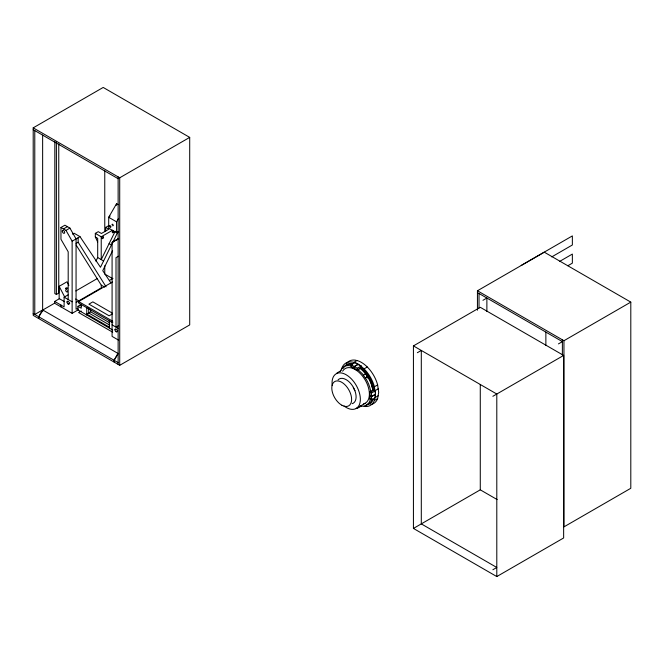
<?xml version="1.0" encoding="UTF-8"?>
<svg xmlns="http://www.w3.org/2000/svg" width="664" height="664" viewBox="0 0 664 664"><rect width="100%" height="100%" fill="white"/><g stroke="black" fill="none" stroke-linecap="round" stroke-linejoin="round"><path stroke-width="1" d="M364.063 406.401A24.468 14.127 60 0 0 374.405 400.433L375.45 394.2L374.405 386.763A24.468 14.127 60 0 0 364.063 368.86L361.15 366.271L355.896 363.158M370.877 404.534A24.468 14.127 60 0 0 377.633 398.574L378.679 392.341L377.633 384.904A24.468 14.127 60 0 0 358.369 360.942L355.456 360.162A24.468 14.127 60 0 0 346.392 363.714M116.217 205.5L116.565 203.682L118.308 204.686M341.371 369.939L341.894 367.997A24.468 14.127 60 0 1 352.235 362.021L355.14 362.801M95.906 261.168L97.691 257.557L97.691 238.368L95.325 237.006L95.325 233.371L98.28 231.67L101.426 233.487L108.896 229.171L105.75 227.362L105.75 230.989M115.212 231.246L101.227 259.599L101.227 236.782L112.59 230.225M118.001 231.719L100.471 267.277L79.995 236.641L74.094 233.238L72.525 234.143M112.598 250.702L102.746 270.688L110.954 282.972M118.134 353.514L114.2 360.328L114.2 362.146L119.711 365.324L189.705 324.912L189.705 137.39L103.194 87.44L33.2 127.853L33.2 315.375L38.703 318.554L38.703 316.736L42.637 309.93L34.777 314.47L34.777 130.576M42.795 310.022L117.976 353.422L114.05 360.237L114.05 362.054L38.861 318.645L38.861 316.828L42.795 310.022L54.398 303.315M116.565 203.682L108.697 217.302L108.697 228.2L116.565 232.74L118.308 231.728M116.565 232.74L116.565 221.842L118.532 218.439M110.1 216.091L108.697 217.302L116.565 221.842M361.15 367.333L357.224 370.014L351.214 366.545M357.224 370.471L361.15 367.79L361.15 365.972L355.14 362.502L351.214 364.768L351.214 367.001L357.224 370.471L357.224 368.238L351.214 364.768M118.424 340.059L112.083 336.399L112.083 242.451L118.217 238.733M116.009 240.185L118.64 238.592M33.2 127.853L119.711 177.794L189.705 137.39M68.193 299.53L68.193 251.805L60.963 239.281L60.963 227.47L64.898 225.204L69.927 228.109L76.061 238.916L76.061 309.25L77.837 308.221M63.478 228.922L67.413 226.656M60.963 227.47L65.993 230.375L69.927 228.109M78.31 309.764L72.127 313.333L72.127 241.181L79.995 236.641M76.061 243.456L78.153 242.252L78.153 237.704M105.75 227.362L108.655 225.677M112.083 242.451L118.375 238.824M64.524 301.672L59.154 298.576L59.154 286.317L67.014 281.777L68.907 285.412M118.424 256.229L116.009 257.624L116.009 327.136L118.375 325.775M54.83 141.523L54.83 293.554L56.398 294.467L58.756 293.106L58.756 143.939M72.127 313.333L54.672 303.257L54.672 301.439L59.386 298.717M54.672 301.439L64.109 306.884L64.109 297.173L68.043 294.899M75.829 290.948L97.251 278.581M68.193 304.07L69.77 303.166M109.394 280.474L112.98 278.399M76.219 302.344L101.268 287.885L101.268 285.163L76.086 244.958M112.838 322.762L78.618 303L78.618 301.547L112.507 281.984M112.772 330.033L77.987 309.947L77.987 306.32L81.265 304.427M81.215 311.042L78.618 312.536L112.714 332.224M109.784 322.862L90.686 311.839L86.76 314.105L109.328 327.136M112.274 313.989L109.128 315.807L88.918 304.137L92.852 301.871L112.183 313.034M116.167 331.768L117.744 330.863M521.24 265.426L572.36 235.911L572.36 244.991L551.726 256.902M477.441 290.774L544.289 252.179L630.8 302.12L630.8 488.281L563.952 526.876L563.952 340.715L477.441 290.774L477.441 310.221M353.688 362.411L356.908 360.552M336.914 373.027L340.848 370.753M358.145 364.237L354.219 366.503L354.219 368.279M358.303 364.328L354.377 366.594L354.377 368.371M357.224 368.238L361.15 365.972M364.063 368.86L367.292 366.993M482.952 300.302L486.878 298.036L486.878 311.457M413.431 345.902L480.279 307.308L563.645 355.431L563.645 537.964L496.796 576.559L413.431 528.428L413.431 345.902L496.796 394.026L496.796 576.559M559.802 261.326L572.36 254.071L572.36 263.151L567.869 265.741M363.432 375.185L365.632 373.915M365.424 378.007L367.624 376.737M417.365 352.708L421.3 350.443L421.3 523.888L496.796 567.479L492.862 569.745M374.405 386.763L377.633 384.904M375.185 390.581L378.414 388.722M369.591 391.893L371.525 393.005L375.459 390.739L375.459 397.678L371.525 399.944L369.591 398.832L369.591 391.893L373.882 389.826L375.459 390.739M375.459 394.208L371.525 396.474L369.989 395.586M375.459 394.383L371.525 396.657L369.989 395.769M356.203 408.451L365.25 403.231M375.185 397.52L378.414 395.661M357.381 408.285L361.307 406.019M374.405 400.433L377.633 398.574M558.449 343.894L562.383 341.628L477.441 292.583M563.952 340.715L630.8 302.12M492.862 396.3L563.645 355.431M413.431 528.428L480.279 489.833L497.162 499.577M374.272 390.05L369.989 392.117L369.989 399.056M66.151 289.512C64.242 290.575 68.218 293.861 67.446 290.815M112.631 225.793C114.44 226.15 112.008 222.797 111.984 224.847M33.2 129.671L118.134 178.707M110.158 226.449L110.747 226.789M95.325 233.371L101.227 236.782M109.095 243.647L111.452 245.008M97.691 257.557L103.584 260.96M112.349 278.44L104.763 274.058L104.763 265.783M101.268 285.163L104.638 287.105M66.624 288.359L67.213 288.699M75.671 299.032L78.817 300.85M78.618 301.547L112.714 321.235M79.954 305.183L81.581 306.121M64.109 297.173L72.127 301.805M112.083 324.87L118.466 328.555M77.987 306.32L81.249 308.204L81.249 304.261M109.56 325.003L88.727 312.968L88.727 308.179M33.2 313.557L38.703 316.736M38.861 316.828L114.05 360.237M114.2 360.328L118.134 362.602M357.697 369.375L362.378 373.832L366.362 379.476A22.244 12.84 60 0 1 370.778 392.026M78.153 242.252L106.074 286.815M65.993 230.375L72.127 241.181M59.154 286.317L64.815 297.215M95.325 237.006L97.691 242.003M353.306 387.286L354.925 390.739A14.01 8.092 60 0 1 352.194 403.687M354.925 390.739L353.049 386.805A14.01 8.092 60 0 0 347.529 380.547L345.977 379.551A14.01 8.092 60 0 0 338.051 379.891M372.861 389.71L371.093 383.062A21.132 12.201 60 0 0 365.623 373.583L363.258 370.952A21.132 12.201 60 0 0 360.743 368.719M562.383 339.81L562.383 355.107M545.866 332.124L545.866 345.546M480.279 384.522L480.279 489.833M479.018 293.496L479.018 308.013M371.525 393.005L371.525 399.944M119.711 177.794L119.711 365.324M118.134 176.89L118.134 364.411M109.328 320.43L109.328 328.041M104.763 170.623L104.763 231.645M90.686 309.922L90.686 311.839M86.76 307.399L86.76 315.01M60.963 305.067L60.963 306.884M56.398 142.196L56.398 294.467M42.637 135.116L42.637 311.748M346.317 365.358A22.244 12.84 60 0 1 352.584 364.544M359.905 368.105A22.244 12.84 60 0 1 364.586 372.562L368.561 378.198A22.244 12.84 60 0 1 372.977 390.747M372.396 398.873A22.244 12.84 60 0 1 366.686 404.65M366.47 375.791A20.02 11.562 60 0 1 368.155 378.43M370.628 398.549A22.244 12.84 60 0 1 360.096 405.97M340.283 371.641A22.244 12.84 60 0 1 351.97 366.237M343.977 405.978A20.02 11.562 60 0 0 360.178 401.745A20.02 11.562 60 0 0 348.409 376.247L346.193 374.77A20.02 11.562 60 0 0 332.216 385.601M342.624 371.193A20.02 11.562 60 0 1 355.24 369.549L357.456 371.027A20.02 11.562 60 0 1 369.001 390.025A20.02 11.562 60 0 1 363.557 403.919M373.292 399.321A22.792 13.164 60 0 1 366.204 404.982M343.346 368.296A22.792 13.164 60 0 1 352.634 363.54M360.95 367.499A22.792 13.164 60 0 1 374.023 390.15M341.927 405.264L340.375 404.268A14.01 8.092 60 0 1 333.569 382.481A14.01 8.092 60 0 1 350.443 393.329A14.01 8.092 60 0 1 341.927 405.264M103.551 237.256L103.526 237.048A1.054 0.606 -60 0 0 102.322 237.305A1.054 0.606 -60 0 0 102.488 238.65A1.054 0.606 -60 0 0 103.551 237.256M114.988 329.726A1.668 0.963 60 0 0 116.756 331.925A1.668 0.963 60 0 0 116.756 329.568A1.668 0.963 60 0 0 114.988 329.726M113.22 232.508A1.054 0.606 -60 0 0 113.552 230.873A1.054 0.606 -60 0 0 112.299 231.977A1.054 0.606 -60 0 0 113.22 232.508M62.3 231.147A1.668 0.963 60 0 0 64.068 233.354A1.668 0.963 60 0 0 64.068 230.989A1.668 0.963 60 0 0 62.3 231.147M67.014 302.029A1.668 0.963 60 0 0 68.79 304.228A1.668 0.963 60 0 0 68.79 301.871A1.668 0.963 60 0 0 67.014 302.029M109.494 226.059A0.946 0.548 60 0 0 110.49 227.312A0.946 0.548 60 0 0 110.49 225.968A0.946 0.548 60 0 0 109.494 226.059M65.952 288.749A0.946 0.548 0 0 0 67.537 288.5A0.946 0.548 0 0 0 66.375 287.836A0.946 0.548 0 0 0 65.952 288.749"/></g></svg>
